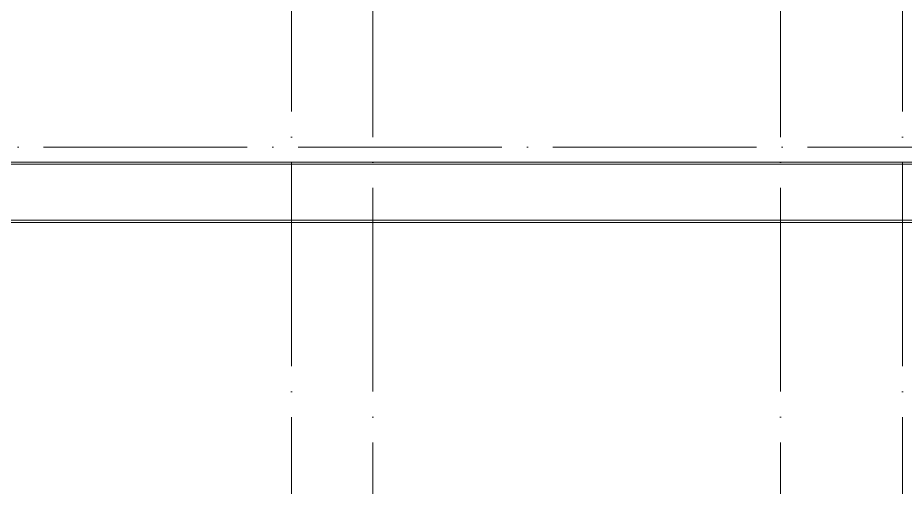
# Model space of a CAD drawing. Header units: millimetres. Extents: x -88595 to 880822, y -1054509 to -148035.
# Drawn here: x 543276 to 551989, y -286192 to -281581 of the extents above; entities that cross this region are included whole.
import ezdxf

# ---------------------------------------------------------------- set-up
doc = ezdxf.new("R2010")
doc.units = ezdxf.units.MM
doc.linetypes.add('ADSK_Линия сетки', pattern=[25, 20, -2.5, 0, -2.5])
for name, color, linetype, lineweight in [('Оборудование', 7, 'Continuous', 18), ('Ограждение', 7, 'Continuous', 9), ('Оси', 7, 'Continuous', 9)]:
    doc.layers.add(name, color=color, linetype=linetype, lineweight=lineweight)

# ---------------------------------------------------------------- blocks, each defined once
blk = doc.blocks.new('Кровля')
at = {"layer": 'Ограждение'}
for p, q in [((516105.2, 643439.7), (583176.3, 643439.7)), ((516105.2, 643418.5), (583197.5, 643418.5)), ((514692.3, 642847.2), (583768.7, 642847.2)), ((514713.5, 642868.5), (583747.5, 642868.5))]:
    blk.add_line(p, q, dxfattribs=at)
at = {"layer": 'Оси', "linetype": 'ADSK_Линия сетки', "ltscale": 100}
for p, q in [((558230.5, 695936.1), (558230.5, 631229.3)), ((564230.5, 695936.1), (564230.5, 631229.3)), ((559030.5, 660685.5), (559030.5, 629959.3)), ((563030.5, 660685.5), (563030.5, 631229.3)), ((585297.8, 643585.5), (508358.2, 643585.5))]:
    blk.add_line(p, q, dxfattribs=at)

msp = doc.modelspace()

# ---------------------------------------------------------------- block references
at = {"layer": 'Оборудование', "color": 5, "true_color": 0x0000ff}
msp.add_blockref('Кровля', (-12267.3, -926437.4), dxfattribs=at)

doc.saveas('drawing.dxf')
